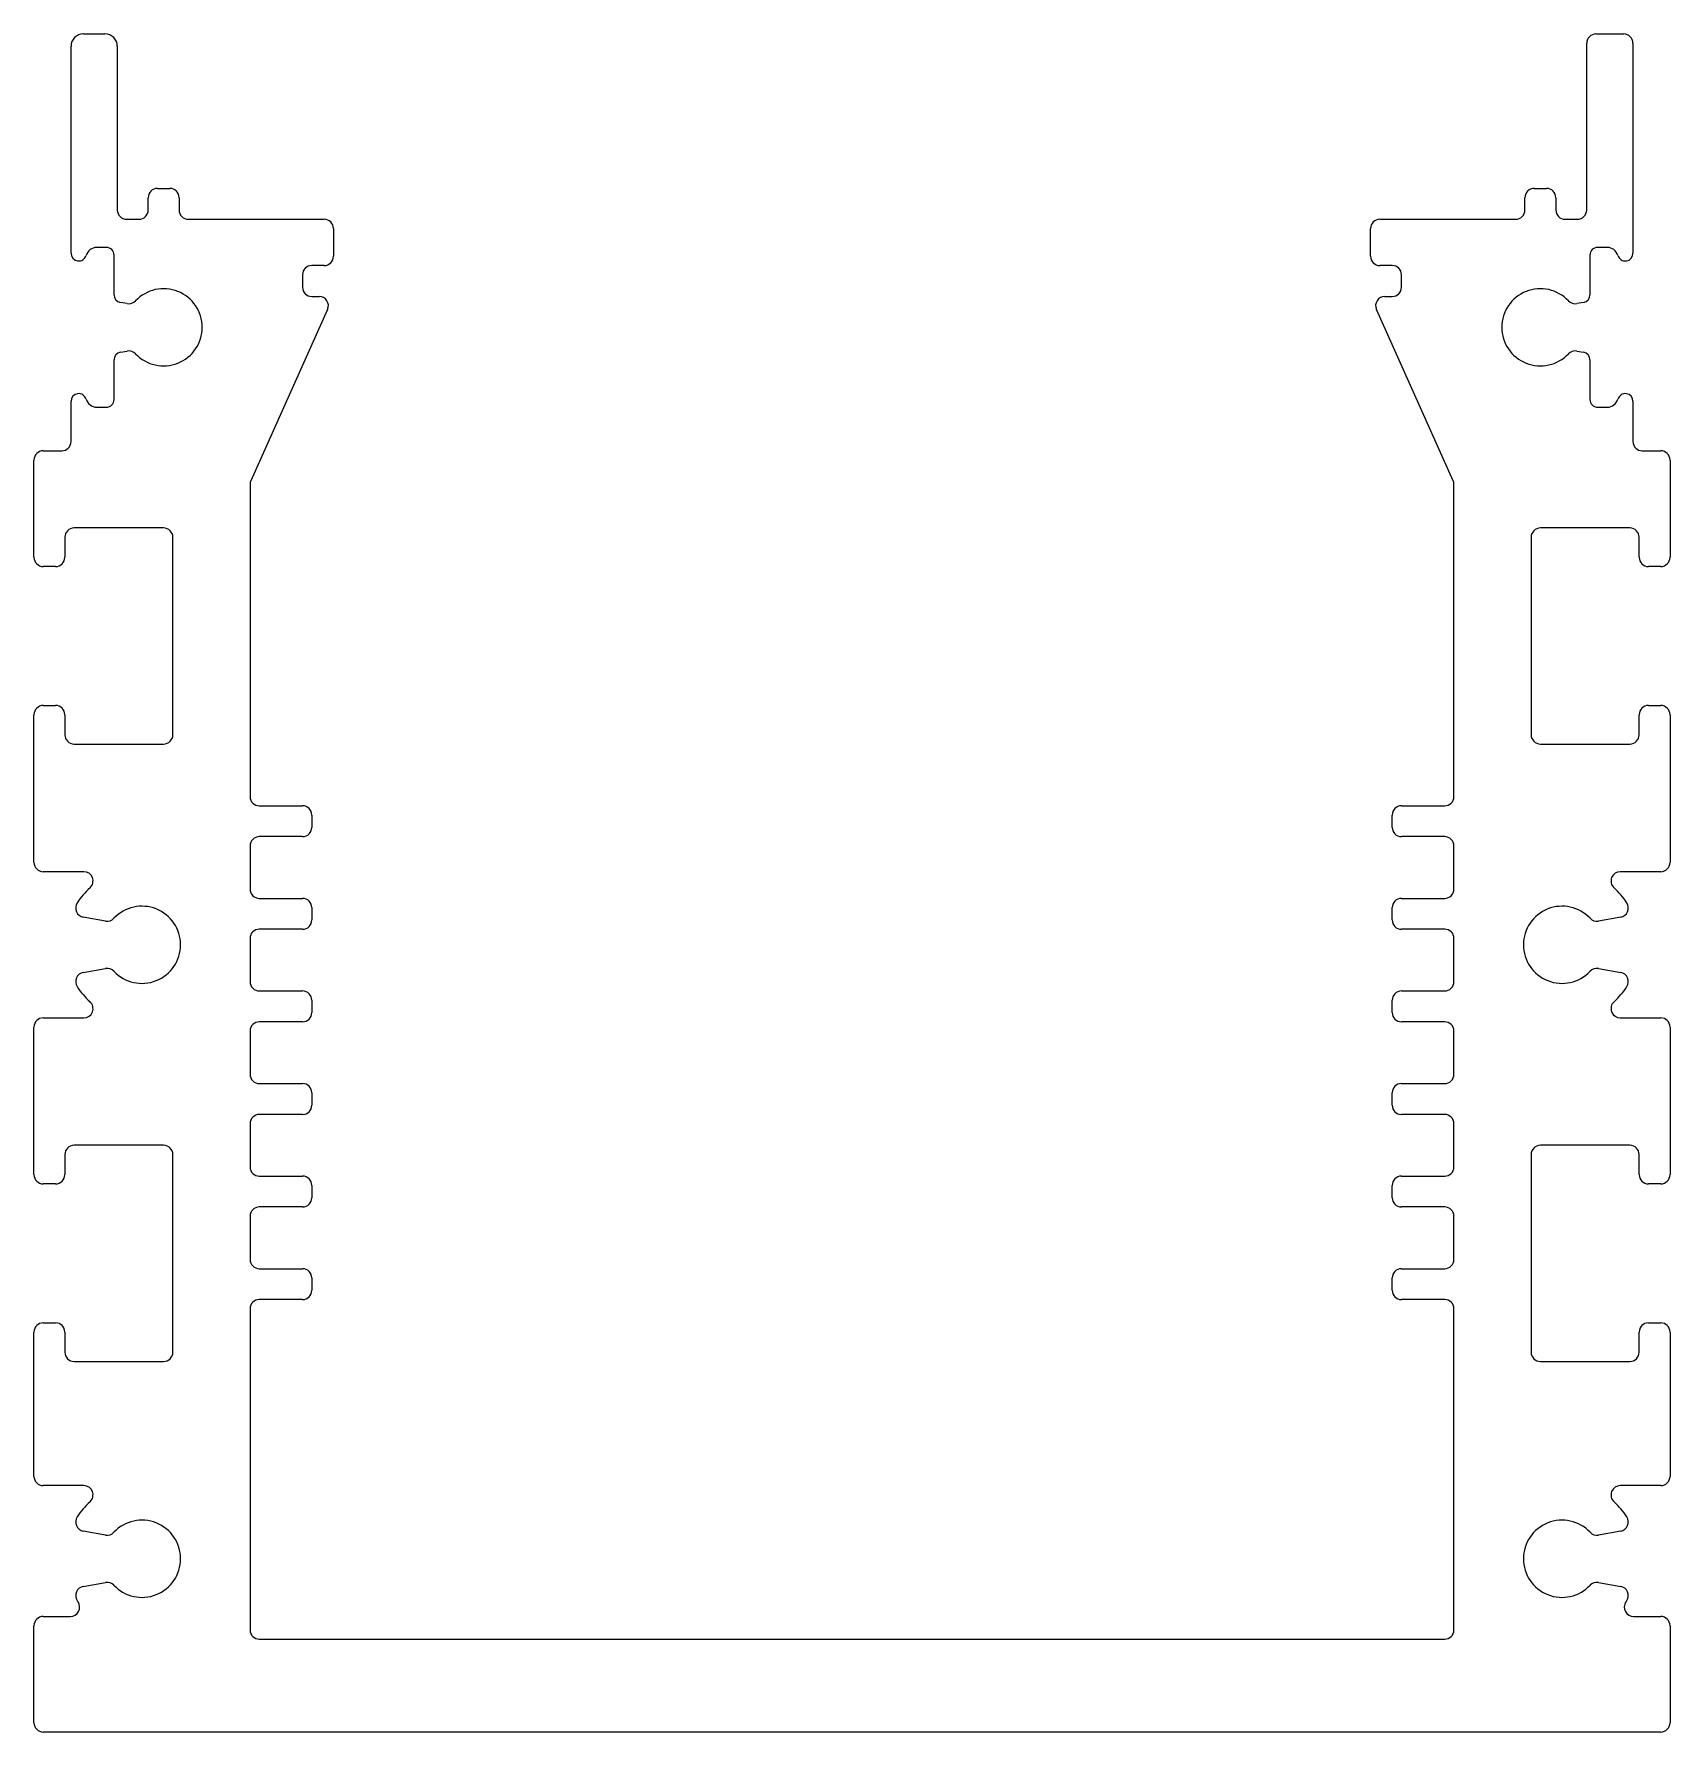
# Model space of a CAD drawing. Extents: x 601.3 to 654.2, y 477.4 to 532.4.
import ezdxf

# ---------------------------------------------------------------- set-up
doc = ezdxf.new("R2010")
doc.units = 0
doc.layers.get('0').update_dxf_attribs({"linetype": 'CONTINUOUS'})

msp = doc.modelspace()

# ---------------------------------------------------------------- linework, layer by layer
for p, q in [((602.451, 525.261), (602.451, 531.965)), ((602.851, 532.365), (603.551, 532.365)), ((603.951, 531.965), (603.951, 526.662)), ((651.55, 526.662), (651.55, 532.065)), ((651.85, 532.365), (652.75, 532.365)), ((653.05, 532.065), (653.05, 525.261)), ((604.951, 526.662), (604.951, 527.062)), ((605.251, 527.362), (605.651, 527.362)), ((605.951, 527.062), (605.951, 526.662)), ((649.55, 526.662), (649.55, 527.062)), ((649.85, 527.362), (650.25, 527.362)), ((650.55, 527.062), (650.55, 526.662)), ((604.251, 526.362), (604.651, 526.362)), ((606.251, 526.362), (610.651, 526.362)), ((610.951, 526.062), (610.951, 525.162)), ((644.55, 525.162), (644.55, 526.062)), ((644.85, 526.362), (649.25, 526.362)), ((650.85, 526.362), (651.25, 526.362)), ((603.597, 525.451), (603.287, 525.451)), ((652.214, 525.451), (651.903, 525.451)), ((603.847, 523.916), (603.847, 525.201)), ((610.651, 524.862), (610.251, 524.862)), ((645.25, 524.862), (644.85, 524.862)), ((651.653, 525.201), (651.653, 523.916)), ((609.951, 524.562), (609.951, 524.162)), ((645.55, 524.162), (645.55, 524.562)), ((610.251, 523.862), (610.488, 523.862)), ((645.013, 523.862), (645.25, 523.862)), ((604.272, 523.631), (604.054, 523.669)), ((610.761, 523.439), (608.277, 517.893)), ((647.224, 517.893), (644.739, 523.439)), ((651.447, 523.669), (651.229, 523.631)), ((604.054, 522.055), (604.272, 522.093)), ((651.229, 522.093), (651.447, 522.055)), ((603.847, 520.523), (603.847, 521.808)), ((651.653, 521.808), (651.653, 520.523)), ((602.451, 519.162), (602.451, 520.463)), ((653.05, 520.463), (653.05, 519.162)), ((603.287, 520.273), (603.597, 520.273)), ((651.903, 520.273), (652.214, 520.273)), ((601.551, 518.862), (602.151, 518.862)), ((653.35, 518.862), (653.95, 518.862)), ((601.251, 515.412), (601.251, 518.562)), ((654.25, 518.562), (654.25, 515.412)), ((608.251, 517.77), (608.251, 507.662)), ((647.25, 507.662), (647.25, 517.77)), ((602.251, 516.062), (602.251, 515.412)), ((605.451, 516.362), (602.551, 516.362)), ((605.751, 509.662), (605.751, 516.062)), ((649.75, 516.062), (649.75, 509.662)), ((652.95, 516.362), (650.05, 516.362)), ((653.25, 515.412), (653.25, 516.062)), ((601.951, 515.112), (601.551, 515.112)), ((653.95, 515.112), (653.55, 515.112)), ((601.551, 510.612), (601.951, 510.612)), ((653.55, 510.612), (653.95, 510.612)), ((601.251, 505.527), (601.251, 510.312)), ((602.251, 510.312), (602.251, 509.662)), ((653.25, 509.662), (653.25, 510.312)), ((654.25, 510.312), (654.25, 505.527)), ((602.551, 509.362), (605.451, 509.362)), ((650.05, 509.362), (652.95, 509.362)), ((608.551, 507.362), (609.951, 507.362)), ((645.55, 507.362), (646.95, 507.362)), ((610.251, 507.062), (610.251, 506.662)), ((645.25, 506.662), (645.25, 507.062)), ((609.951, 506.362), (608.551, 506.362)), ((646.95, 506.362), (645.55, 506.362)), ((608.251, 506.062), (608.251, 504.662)), ((647.25, 504.662), (647.25, 506.062)), ((602.864, 505.227), (601.551, 505.227)), ((653.95, 505.227), (652.637, 505.227)), ((608.551, 504.362), (609.951, 504.362)), ((610.251, 504.062), (610.251, 503.662)), ((645.25, 503.662), (645.25, 504.062)), ((645.55, 504.362), (646.95, 504.362)), ((603.572, 503.627), (602.849, 503.755)), ((609.951, 503.362), (608.551, 503.362)), ((646.95, 503.362), (645.55, 503.362)), ((652.651, 503.755), (651.929, 503.627)), ((608.251, 503.062), (608.251, 501.662)), ((647.25, 501.662), (647.25, 503.062)), ((602.849, 501.962), (603.572, 502.089)), ((651.929, 502.089), (652.651, 501.962)), ((608.551, 501.362), (609.951, 501.362)), ((645.55, 501.362), (646.95, 501.362)), ((610.251, 501.062), (610.251, 500.662)), ((645.25, 500.662), (645.25, 501.062)), ((601.251, 495.412), (601.251, 500.19)), ((601.551, 500.49), (602.864, 500.49)), ((608.251, 500.062), (608.251, 498.662)), ((609.951, 500.362), (608.551, 500.362)), ((646.95, 500.362), (645.55, 500.362)), ((647.25, 498.662), (647.25, 500.062)), ((652.637, 500.49), (653.95, 500.49)), ((654.25, 500.19), (654.25, 495.412)), ((608.551, 498.362), (609.951, 498.362)), ((610.251, 498.062), (610.251, 497.662)), ((645.25, 497.662), (645.25, 498.062)), ((645.55, 498.362), (646.95, 498.362)), ((609.951, 497.362), (608.551, 497.362)), ((646.95, 497.362), (645.55, 497.362)), ((608.251, 497.062), (608.251, 495.665)), ((647.25, 495.665), (647.25, 497.062)), ((605.451, 496.362), (602.551, 496.362)), ((652.95, 496.362), (650.05, 496.362)), ((602.251, 496.062), (602.251, 495.412)), ((605.751, 489.662), (605.751, 496.062)), ((649.75, 496.062), (649.75, 489.662)), ((653.25, 495.412), (653.25, 496.062)), ((601.951, 495.112), (601.551, 495.112)), ((608.551, 495.365), (609.951, 495.365)), ((645.55, 495.365), (646.95, 495.365)), ((653.95, 495.112), (653.55, 495.112)), ((610.251, 495.065), (610.251, 494.665)), ((645.25, 494.665), (645.25, 495.065)), ((608.251, 494.065), (608.251, 492.665)), ((609.951, 494.365), (608.551, 494.365)), ((646.95, 494.365), (645.55, 494.365)), ((647.25, 492.665), (647.25, 494.065)), ((608.551, 492.365), (609.951, 492.365)), ((645.55, 492.365), (646.95, 492.365)), ((610.251, 492.065), (610.251, 491.665)), ((645.25, 491.665), (645.25, 492.065)), ((609.951, 491.365), (608.551, 491.365)), ((646.95, 491.365), (645.55, 491.365)), ((608.251, 491.065), (608.251, 480.666)), ((647.25, 480.666), (647.25, 491.065)), ((601.251, 485.637), (601.251, 490.312)), ((601.551, 490.612), (601.951, 490.612)), ((602.251, 490.312), (602.251, 489.662)), ((653.25, 489.662), (653.25, 490.312)), ((653.55, 490.612), (653.95, 490.612)), ((654.25, 490.312), (654.25, 485.637)), ((602.551, 489.362), (605.451, 489.362)), ((650.05, 489.362), (652.95, 489.362)), ((602.864, 485.337), (601.551, 485.337)), ((653.95, 485.337), (652.637, 485.337)), ((603.572, 483.738), (602.849, 483.865)), ((652.651, 483.865), (651.929, 483.738)), ((602.849, 482.072), (603.572, 482.2)), ((651.929, 482.2), (652.651, 482.072)), ((601.251, 477.655), (601.251, 480.8)), ((601.551, 481.1), (602.431, 481.1)), ((653.069, 481.1), (653.95, 481.1)), ((654.25, 480.8), (654.25, 477.655)), ((608.551, 480.366), (646.95, 480.366)), ((653.95, 477.355), (601.551, 477.355))]:
    msp.add_line(p, q)
for centre, radius, start, end in [((602.851, 531.965), 0.4, 90, 180), ((603.551, 531.965), 0.4, 0, 90), ((651.85, 532.065), 0.3, 90, 180), ((652.75, 532.065), 0.3, 360, 90), ((605.251, 527.062), 0.3, 90, 180), ((605.651, 527.062), 0.3, 360, 90), ((649.85, 527.062), 0.3, 90, 180), ((650.25, 527.062), 0.3, 360, 90), ((604.251, 526.662), 0.3, 180, 270), ((604.651, 526.662), 0.3, 270, 360), ((606.251, 526.662), 0.3, 180, 270), ((649.25, 526.662), 0.3, 270, 0), ((650.85, 526.662), 0.3, 180, 270), ((651.25, 526.662), 0.3, 270, 0), ((610.651, 526.062), 0.3, 360, 90), ((644.85, 526.062), 0.3, 90, 180), ((603.287, 525.09), 0.36, 90, 163.7458), ((603.597, 525.201), 0.25, 0, 90), ((651.903, 525.201), 0.25, 90, 180), ((652.214, 525.09), 0.36, 16.2542, 90), ((602.701, 525.261), 0.25, 180, 343.7458), ((610.251, 524.562), 0.3, 90, 180), ((610.651, 525.162), 0.3, 270, 0), ((644.85, 525.162), 0.3, 180, 270), ((645.25, 524.562), 0.3, 360, 90), ((652.8, 525.261), 0.25, 196.2542, 0), ((604.097, 523.916), 0.25, 180, 260), ((604.324, 523.926), 0.3, 260, 316.6279), ((605.451, 522.862), 1.25, 223.3721, 136.6279), ((610.251, 524.162), 0.3, 180, 270), ((610.488, 523.562), 0.3, 335.8716, 90), ((645.013, 523.562), 0.3, 90, 204.1284), ((645.25, 524.162), 0.3, 270, 360), ((650.05, 522.862), 1.25, 43.3721, 316.6279), ((651.177, 523.926), 0.3, 223.3721, 280), ((651.403, 523.916), 0.25, 280, 0), ((604.097, 521.808), 0.25, 100, 180), ((604.324, 521.798), 0.3, 43.3721, 100), ((651.177, 521.798), 0.3, 80, 136.6279), ((651.403, 521.808), 0.25, 360, 80), ((602.701, 520.463), 0.25, 16.2542, 180), ((603.287, 520.634), 0.36, 196.2542, 270), ((603.597, 520.523), 0.25, 270, 0), ((651.903, 520.523), 0.25, 180, 270), ((652.214, 520.634), 0.36, 270, 343.7458), ((652.8, 520.463), 0.25, 360, 163.7458), ((601.551, 518.562), 0.3, 90, 180), ((602.151, 519.162), 0.3, 270, 360), ((653.35, 519.162), 0.3, 180, 270), ((653.95, 518.562), 0.3, 360, 90), ((608.551, 517.77), 0.3, 155.8716, 180), ((646.95, 517.77), 0.3, 0, 24.1284), ((602.551, 516.062), 0.3, 90, 180), ((605.451, 516.062), 0.3, 0, 90), ((650.05, 516.062), 0.3, 90, 180), ((652.95, 516.062), 0.3, 0, 90), ((601.551, 515.412), 0.3, 180, 270), ((601.951, 515.412), 0.3, 270, 0), ((653.55, 515.412), 0.3, 180, 270), ((653.95, 515.412), 0.3, 270, 0), ((601.551, 510.312), 0.3, 90, 180), ((601.951, 510.312), 0.3, 360, 90), ((653.55, 510.312), 0.3, 90, 180), ((653.95, 510.312), 0.3, 360, 90), ((602.551, 509.662), 0.3, 180, 270), ((605.451, 509.662), 0.3, 270, 0), ((650.05, 509.662), 0.3, 180, 270), ((652.95, 509.662), 0.3, 270, 0), ((608.551, 507.662), 0.3, 180, 270), ((609.951, 507.062), 0.3, 360, 90), ((645.55, 507.062), 0.3, 90, 180), ((646.95, 507.662), 0.3, 270, 360), ((609.951, 506.662), 0.3, 270, 0), ((645.55, 506.662), 0.3, 180, 270), ((608.551, 506.062), 0.3, 90, 180), ((646.95, 506.062), 0.3, 360, 90), ((601.551, 505.527), 0.3, 180, 270), ((602.864, 504.927), 0.3, 312.3736, 90), ((652.637, 504.927), 0.3, 90, 227.6264), ((653.95, 505.527), 0.3, 270, 360), ((604.751, 502.858), 2.5, 132.3736, 147.1977), ((608.551, 504.662), 0.3, 180, 270), ((646.95, 504.662), 0.3, 270, 360), ((650.75, 502.858), 2.5, 32.8023, 47.6264), ((602.901, 504.05), 0.3, 147.1977, 260), ((604.751, 502.858), 1.25, 223.3721, 136.6279), ((609.951, 504.062), 0.3, 360, 90), ((645.55, 504.062), 0.3, 90, 180), ((650.75, 502.858), 1.25, 43.3721, 316.6279), ((652.599, 504.05), 0.3, 280, 32.8023), ((603.624, 503.923), 0.3, 260, 316.6279), ((608.551, 503.062), 0.3, 90, 180), ((609.951, 503.662), 0.3, 270, 0), ((645.55, 503.662), 0.3, 180, 270), ((646.95, 503.062), 0.3, 0, 90), ((651.877, 503.923), 0.3, 223.3721, 280), ((602.901, 501.666), 0.3, 100, 212.8023), ((603.624, 501.794), 0.3, 43.3721, 100), ((651.877, 501.794), 0.3, 80, 136.6279), ((652.599, 501.666), 0.3, 327.1977, 80), ((604.751, 502.858), 2.5, 212.8023, 227.6264), ((608.551, 501.662), 0.3, 180, 270), ((609.951, 501.062), 0.3, 360, 90), ((645.55, 501.062), 0.3, 90, 180), ((646.95, 501.662), 0.3, 270, 360), ((650.75, 502.858), 2.5, 312.3736, 327.1977), ((602.864, 500.79), 0.3, 270, 47.6264), ((609.951, 500.662), 0.3, 270, 360), ((645.55, 500.662), 0.3, 180, 270), ((652.637, 500.79), 0.3, 132.3736, 270), ((601.551, 500.19), 0.3, 90, 180), ((608.551, 500.062), 0.3, 90, 180), ((646.95, 500.062), 0.3, 0, 90), ((653.95, 500.19), 0.3, 0, 90), ((608.551, 498.662), 0.3, 180, 270), ((646.95, 498.662), 0.3, 270, 360), ((609.951, 498.062), 0.3, 0, 90), ((645.55, 498.062), 0.3, 90, 180), ((608.551, 497.062), 0.3, 90, 180), ((609.951, 497.662), 0.3, 270, 360), ((645.55, 497.662), 0.3, 180, 270), ((646.95, 497.062), 0.3, 360, 90), ((602.551, 496.062), 0.3, 90, 180), ((605.451, 496.062), 0.3, 0, 90), ((650.05, 496.062), 0.3, 90, 180), ((652.95, 496.062), 0.3, 0, 90), ((608.551, 495.665), 0.3, 180, 270), ((646.95, 495.665), 0.3, 270, 360), ((601.551, 495.412), 0.3, 180, 270), ((601.951, 495.412), 0.3, 270, 0), ((609.951, 495.065), 0.3, 0, 90), ((645.55, 495.065), 0.3, 90, 180), ((653.55, 495.412), 0.3, 180, 270), ((653.95, 495.412), 0.3, 270, 0), ((609.951, 494.665), 0.3, 270, 360), ((645.55, 494.665), 0.3, 180, 270), ((608.551, 494.065), 0.3, 90, 180), ((646.95, 494.065), 0.3, 0, 90), ((608.551, 492.665), 0.3, 180, 270), ((609.951, 492.065), 0.3, 0, 90), ((645.55, 492.065), 0.3, 90, 180), ((646.95, 492.665), 0.3, 270, 360), ((608.551, 491.065), 0.3, 90, 180), ((609.951, 491.665), 0.3, 270, 360), ((645.55, 491.665), 0.3, 180, 270), ((646.95, 491.065), 0.3, 0, 90), ((601.551, 490.312), 0.3, 90, 180), ((601.951, 490.312), 0.3, 360, 90), ((653.55, 490.312), 0.3, 90, 180), ((653.95, 490.312), 0.3, 0, 90), ((602.551, 489.662), 0.3, 180, 270), ((605.451, 489.662), 0.3, 270, 0), ((650.05, 489.662), 0.3, 180, 270), ((652.95, 489.662), 0.3, 270, 0), ((601.551, 485.637), 0.3, 180, 270), ((602.864, 485.037), 0.3, 312.3736, 90), ((652.637, 485.037), 0.3, 90, 227.6264), ((653.95, 485.637), 0.3, 270, 0), ((604.751, 482.969), 2.5, 132.3736, 147.1977), ((650.75, 482.969), 2.5, 32.8023, 47.6264), ((602.901, 484.161), 0.3, 147.1977, 260), ((604.751, 482.969), 1.25, 223.3721, 136.6279), ((650.75, 482.969), 1.25, 43.3721, 316.6279), ((652.599, 484.161), 0.3, 280, 32.8023), ((603.624, 484.033), 0.3, 260, 316.6279), ((651.877, 484.033), 0.3, 223.3721, 280), ((602.901, 481.777), 0.3, 100, 212.8023), ((603.624, 481.904), 0.3, 43.3721, 100), ((651.877, 481.904), 0.3, 80, 136.6279), ((652.599, 481.777), 0.3, 327.1977, 80), ((602.431, 481.4), 0.3, 270, 34.0692), ((604.751, 482.969), 2.5, 212.8023, 214.0692), ((653.069, 481.4), 0.3, 145.9308, 270), ((650.75, 482.969), 2.5, 325.9308, 327.1977), ((601.551, 480.8), 0.3, 90, 180), ((653.95, 480.8), 0.3, 360, 90), ((608.551, 480.666), 0.3, 180, 270), ((646.95, 480.666), 0.3, 270, 360), ((601.551, 477.655), 0.3, 180, 270), ((653.95, 477.655), 0.3, 270, 0)]:
    msp.add_arc(centre, radius, start, end)

doc.saveas('drawing.dxf')
